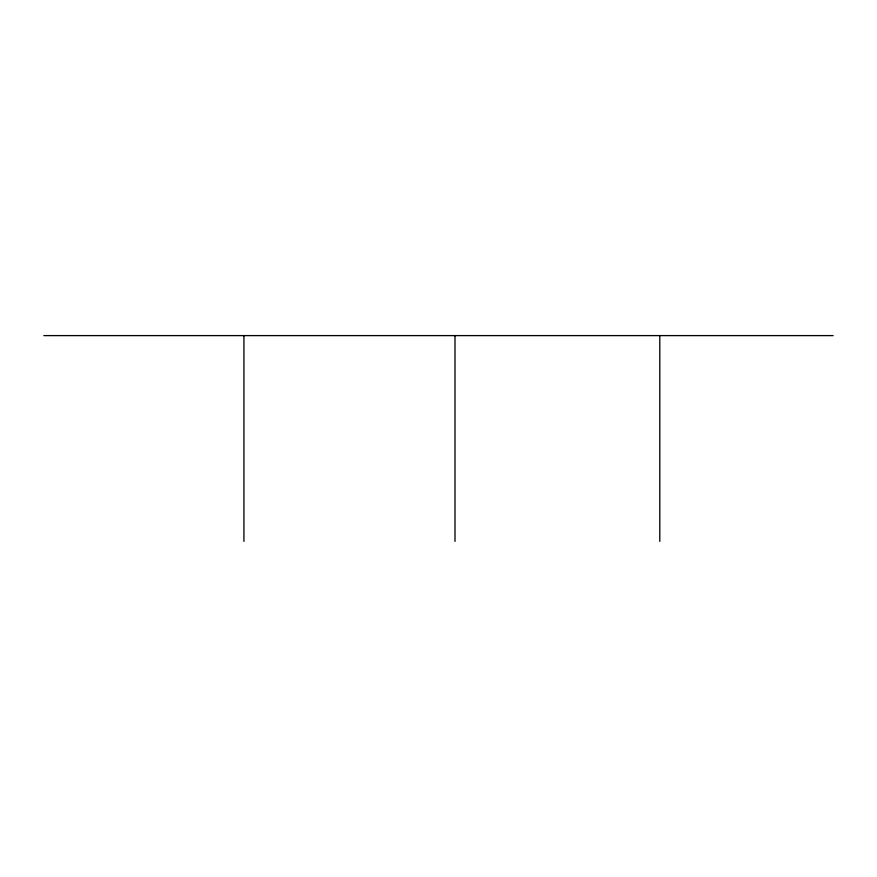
<?xml version="1.0" encoding="UTF-8"?>
<svg xmlns="http://www.w3.org/2000/svg" width="877" height="877" viewBox="0 0 877 877"><rect width="100%" height="100%" fill="white"/><g stroke="black" fill="none" stroke-linecap="round" stroke-linejoin="round"><path stroke-width="1.32" d="M43.85 335.606L833.15 335.606M659.789 335.606L659.789 541.394M454.999 335.606L454.999 541.394M243.927 335.606L243.927 541.394"/></g></svg>
